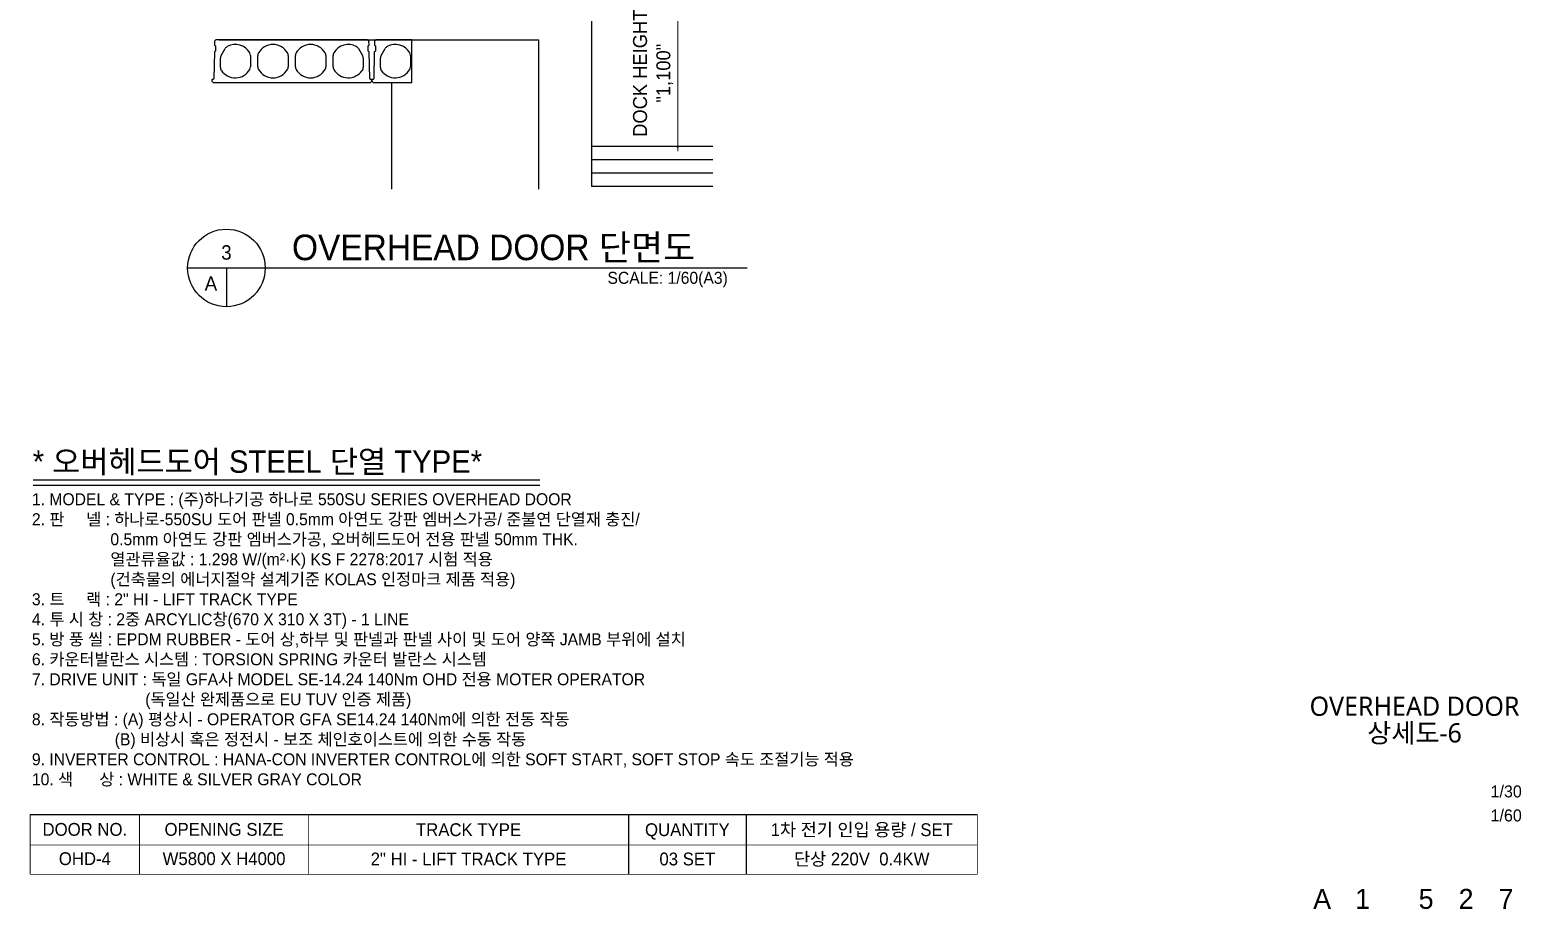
# Model space of a CAD drawing. Header units: millimetres. Extents: x 1448 to 104164, y -19509 to -89.
# Drawn here: x 89038 to 100229, y -16722 to -10128 of the extents above; entities that cross this region are included whole.
import ezdxf
from ezdxf.enums import TextEntityAlignment as Align

# ---------------------------------------------------------------- set-up
doc = ezdxf.new("R2010")
doc.units = ezdxf.units.MM
doc.header["$LTSCALE"] = 60
doc.header["$MEASUREMENT"] = 0
doc.header["$PDSIZE"] = -10
doc.linetypes.add('0731_main_plan$0$form_$0$y-Landschaft$0$_$1$20120914_Verkehrsflächen_Grün$0$20120628_xref - Gammel$1$3_H-GL_F1_U3 - Default$0${ Offset Lines }', pattern=[0])
doc.layers.get('0').update_dxf_attribs({"linetype": 'CONTINUOUS'})
doc.layers.get('Defpoints').update_dxf_attribs({"color": 171, "linetype": 'CONTINUOUS'})
for name, color, linetype in [('(주)하나기공-DIM', 7, 'CONTINUOUS'), ('(주)하나기공-TEXT', 3, 'CONTINUOUS'), ('2', 3, 'CONTINUOUS'), ('7', 7, 'CONTINUOUS'), ('CON', 2, 'CONTINUOUS'), ('FIN', 6, 'CONTINUOUS'), ('FIN(아스콘)', 3, 'CONTINUOUS'), ('PC_SLAB', 9, 'CONTINUOUS'), ('SYM', 7, 'CONTINUOUS'), ('TEXT', 3, 'CONTINUOUS'), ('TEXT-TITLE', 6, 'CONTINUOUS'), ('TEXT-기입', 6, 'CONTINUOUS'), ('wire-meshes', 1, 'CONTINUOUS')]:
    doc.layers.add(name, color=color, linetype=linetype)
doc.styles.add('0T-OUT', font='H2GTRE.TTF')
doc.styles.add('CGS', font='cgse', dxfattribs={"bigfont": 'cgs'})
doc.styles.get("Standard").update_dxf_attribs({"font": ''})
doc.styles.add('나눔바른고딕', font='NanumBarunGothic.ttf')
doc.styles.get('Standard').set_extended_font_data('Dotum')
doc.linetypes.add('X_LINE-ORI', pattern='A,3.5,-0.5,["X",Standard,S=0.5,R=0,X=-0.175,Y=-0.25],-0.5', length=4.5)
doc.dimstyles.new('MAIN', dxfattribs={"dimtxt": 1.5, "dimasz": 0.5, "dimexe": 1, "dimexo": 2, "dimgap": 1, "dimtad": 1, "dimdec": 0, "dimdsep": 46, "dimlunit": 6, "dimtxsty": '0T-OUT', "dimblk": 'DOT', "dimcen": 2.5, "dimdle": 2, "dimclrd": 256, "dimclre": 256, "dimclrt": 3, "dimadec": 0, "dimazin": 0, "dimtfac": 1, "dimtdec": 0, "dimtix": 1, "dimtmove": 2, "dimatfit": 3, "dimldrblk": 'DOT', "dimfxl": 1, "dimtvp": 1, "dimtolj": 1, "dimtzin": 0, "dimlwd": 0, "dimlwe": 0, "dimarcsym": 0})

# ---------------------------------------------------------------- blocks, each defined once
blk = doc.blocks.new('_Dot')
at = {"color": 0, "linetype": 'ByBlock', "lineweight": -2}
blk.add_line((-0.5, 0), (-1, 0), dxfattribs=at)
at = {"color": 0, "linetype": 'ByBlock', "const_width": 0.5}
blk.add_lwpolyline([(-0.25, 0, 1), (0.25, 0, 1)], format="xyb", close=True, dxfattribs=at)
blk = doc.blocks.new('*D137')
at = {"layer": '(주)하나기공-DIM', "lineweight": 0, "ltscale": 0.5, "transparency": 16777216}
for p, q in [((93621, -9903), (93935, -9903)), ((93900, -9885), (93900, -9868)), ((93900, -9903), (93900, -11003)), ((93571, -11003), (93935, -11003)), ((93900, -11020), (93900, -11038))]:
    blk.add_line(p, q, dxfattribs=at)
at = {"layer": 'Defpoints', "color": 0, "ltscale": 0.5, "transparency": 16777216}
for p in [(93551, -9903), (93501, -11003), (93900, -11003)]:
    blk.add_point(p, dxfattribs=at)
at = {"layer": '(주)하나기공-DIM', "lineweight": 0, "ltscale": 0.5, "transparency": 16777216, "xscale": 17.5, "yscale": 17.5, "zscale": 17.5}
for p, rotation in [((93900, -9903), 270), ((93900, -11003), 90)]:
    blk.add_blockref('_Dot', p, dxfattribs=dict(at, rotation=rotation))
at = {"layer": '(주)하나기공-DIM', "color": 3, "lineweight": 0, "ltscale": 0.5, "transparency": 16777216, "insert": (93714, -10453), "char_height": 105, "attachment_point": 5, "rotation": 90, "style": '0T-OUT'}
blk.add_mtext('\\A1;DOCK HEIGHT \\P"1,100"', dxfattribs=at)
blk = doc.blocks.new('A$C67d21448')
at = {"layer": 'PC_SLAB', "linetype": '0731_main_plan$0$form_$0$y-Landschaft$0$_$1$20120914_Verkehrsflächen_Grün$0$20120628_xref - Gammel$1$3_H-GL_F1_U3 - Default$0${ Offset Lines }'}
for p, q in [((19, 230), (14, 27)), ((27, 234), (19, 230)), ((21, 310), (20, 280)), ((20, 280), (28, 275)), ((31, 320), (21, 310)), ((28, 275), (27, 234)), ((1169, 320), (31, 320)), ((70, 202), (100, 255)), ((1100, 255), (1131, 202)), ((1179, 310), (1169, 320)), ((1172, 275), (1180, 280)), ((1173, 234), (1172, 275)), ((1181, 230), (1173, 234)), ((1180, 280), (1179, 310)), ((1185, 27), (1181, 230)), ((64, 113), (64, 182)), ((290, 202), (290, 118)), ((344, 118), (344, 202)), ((573, 202), (573, 118)), ((627, 118), (627, 202)), ((856, 202), (856, 118)), ((910, 118), (910, 202)), ((1136, 182), (1136, 113)), ((9, 22), (0, 22)), ((0, 22), (0, 10)), ((0, 10), (10, 0)), ((14, 27), (9, 22)), ((10, 0), (1190, 0)), ((1190, 22), (1185, 27)), ((1200, 22), (1190, 22)), ((1190, 0), (1200, 10)), ((1200, 10), (1200, 22))]:
    blk.add_line(p, q, dxfattribs=at)
for centre, radius, start, end in [((135, 235), 40, 118.4274, 150), ((176, 159), 126, 29.9709, 118.4274), ((459, 159), 126, 29.9709, 150.0291), ((741, 159), 126, 29.9709, 150.0291), ((1024, 159), 126, 61.5726, 150.0291), ((1065, 235), 40, 30, 61.5726), ((104, 182), 40, 150, 180), ((104, 113), 40, 180, 213.7577), ((250, 202), 40, 360, 29.9709), ((250, 118), 40, 330.0291, 0), ((384, 202), 40, 150.0291, 180), ((384, 118), 40, 180, 209.9709), ((533, 202), 40, 0, 29.9709), ((533, 118), 40, 330.0291, 0), ((667, 202), 40, 150.0291, 180), ((667, 118), 40, 180, 209.9709), ((816, 202), 40, 0, 29.9709), ((816, 118), 40, 330.0291, 0), ((950, 202), 40, 150.0291, 180), ((950, 118), 40, 180, 209.9709), ((1096, 113), 40, 326.2423, 0), ((1096, 182), 40, 0, 30), ((176, 161), 126, 213.7577, 330.0291), ((459, 161), 126, 209.9709, 330.0291), ((741, 161), 126, 209.9709, 330.0291), ((1024, 161), 126, 209.9709, 326.2423)]:
    blk.add_arc(centre, radius, start, end, dxfattribs=at)

msp = doc.modelspace()

# ---------------------------------------------------------------- linework, layer by layer
at = {"layer": '2', "color": 3}
for p, q in [((89063.6, -13503.1), (92864.7, -13503.1)), ((89063.6, -13541.4), (92864.7, -13541.4))]:
    msp.add_line(p, q, dxfattribs=at)
at = {"layer": '7', "color": 0}
for p, q in [((89041.1, -16011.2), (96147.6, -16011.2)), ((93529.8, -16011.2), (93529.8, -16460.3)), ((94413.9, -16011.2), (94413.9, -16460.3))]:
    msp.add_line(p, q, dxfattribs=at)
at = {"layer": '7', "color": 0, "const_width": 6}
for points in [[(96147.6, -16011.2), (89041.1, -16011.2)], [(89041.1, -16011.2), (89041.1, -16460.3)], [(89860.8, -16011.2), (89860.8, -16460.3)], [(91130.3, -16011.2), (91130.3, -16460.3)], [(93529.8, -16011.2), (93529.8, -16460.3)], [(94413.9, -16011.2), (94413.9, -16460.3)], [(96147.6, -16011.2), (96147.6, -16460.3)], [(89041.1, -16240.6), (96147.6, -16240.6)], [(89041.1, -16460.3), (96147.6, -16460.3)]]:
    msp.add_lwpolyline(points, dxfattribs=at)
at = {"layer": 'CON', "ltscale": 0.1}
for p, q in [((93253.9, -9902.6), (93253.9, -11302.6)), ((90458, -10202.6), (92854.2, -10202.6)), ((94162.1, -11302.6), (93253.9, -11302.6))]:
    msp.add_line(p, q, dxfattribs=at)
for points in [[(92854.2, -10202.6), (92854.2, -11322.3)], [(91754.2, -11322.3), (91754.2, -10522.6)]]:
    msp.add_lwpolyline(points, dxfattribs=at)
at = {"layer": 'FIN', "ltscale": 0.5}
msp.add_lwpolyline([(94162.1, -11102.6), (93253.9, -11102.6)], dxfattribs=at)
at = {"layer": 'FIN(아스콘)'}
msp.add_lwpolyline([(94162.1, -11002.6), (93253.9, -11002.6)], dxfattribs=at)
at = {"layer": 'PC_SLAB', "linetype": '0731_main_plan$0$form_$0$y-Landschaft$0$_$1$20120914_Verkehrsflächen_Grün$0$20120628_xref - Gammel$1$3_H-GL_F1_U3 - Default$0${ Offset Lines }'}
for p, q in [((91623, -10292.6), (91618.4, -10495.6)), ((91631.1, -10288.2), (91623, -10292.6)), ((91624.7, -10212.6), (91624.1, -10242.6)), ((91624.1, -10242.6), (91632, -10247.4)), ((91635.2, -10202.6), (91624.7, -10212.6)), ((91632, -10247.4), (91631.1, -10288.2)), ((91904.2, -10202.6), (91635.2, -10202.6)), ((91673.5, -10320.9), (91704.1, -10268)), ((91668.2, -10409.4), (91668.2, -10340.9)), ((91894.2, -10320.7), (91894.2, -10404.6)), ((91613.4, -10500.6), (91603.9, -10500.6)), ((91603.9, -10500.6), (91603.9, -10512.6)), ((91603.9, -10512.6), (91613.9, -10522.6)), ((91618.4, -10495.6), (91613.4, -10500.6)), ((91613.9, -10522.6), (91904.2, -10522.6))]:
    msp.add_line(p, q, dxfattribs=at)
msp.add_lwpolyline([(91904.2, -10522.6), (91904.2, -10202.6)], dxfattribs=at)
for centre, radius, start, end in [((91738.7, -10288), 40, 118.42744, 150), ((91779.7, -10363.6), 126, 29.97092, 118.42744), ((91708.2, -10340.9), 40, 150, 180), ((91854.2, -10320.7), 40, 359.99997, 29.97093), ((91854.2, -10404.6), 40, 330.02907, 0), ((91708.2, -10409.4), 40, 180, 213.75766), ((91779.7, -10361.6), 126, 213.75766, 330.02908)]:
    msp.add_arc(centre, radius, start, end, dxfattribs=at)
at = {"layer": 'SYM'}
for p, q in [((90222.4, -11913.2), (94420.4, -11913.2)), ((90513.3, -11913.2), (90513.3, -12204.1))]:
    msp.add_line(p, q, dxfattribs=at)
msp.add_circle((90513.3, -11913.2), 290.9, dxfattribs=at)
at = {"layer": 'wire-meshes', "linetype": 'X_LINE-ORI', "ltscale": 0.1}
msp.add_lwpolyline([(94162.1, -11202.6), (93253.9, -11202.6)], dxfattribs=at)

# ---------------------------------------------------------------- block references
at = {"ltscale": 0.1}
msp.add_blockref('A$C67d21448', (90403.9, -10522.6), dxfattribs=at)

# ---------------------------------------------------------------- texts
at = {"layer": '(주)하나기공-TEXT', "color": 2, "style": '0T-OUT'}
msp.add_text('* 오버헤드도어 STEEL 단열 TYPE*', height=168, dxfattribs=at).set_placement((89059.7, -13449.6))
at = {"layer": '(주)하나기공-TEXT', "color": 0, "style": '0T-OUT'}
for s, height, p in [('DOOR NO.', 96.03, (89451, -16123.5)), ('OPENING SIZE', 96.033, (90495.6, -16123.5)), ('TRACK TYPE', 96.03, (92330, -16125.9)), ('QUANTITY', 96.03, (93971.8, -16125.9)), ('1차 전기 인입 용량 / SET', 96.033, (95280.7, -16125.9)), ('OHD-4', 96.03, (89451, -16343.2)), ('W5800 X H4000', 96.033, (90495.6, -16343.2)), ('2" HI - LIFT TRACK TYPE', 96.033, (92330, -16345.6)), ('03 SET', 96.03, (93971.8, -16345.6)), ('단상 220V  0.4KW', 96.033, (95280.7, -16345.6))]:
    msp.add_text(s, height=height, dxfattribs=at).set_placement(p, align=Align.MIDDLE_CENTER)
at = {"insert": (89053.8, -13602.7), "char_height": 90, "width": 13448.432, "attachment_point": 1, "style": '0T-OUT'}
msp.add_mtext('1. MODEL & TYPE : (주)하나기공 하나로 550SU SERIES OVERHEAD DOOR\\P2. 판     넬 : 하나로-550SU 도어 판넬 0.5mm 아연도 강판 엠버스가공/ 준불연 단열재 충진/\\P                  0.5mm 아연도 강판 엠버스가공, 오버헤드도어 전용 판넬 50mm THK.\\P{\\A1;                  열관류율값 : 1.298 W/(m²\\A0;\\fArial|b0|i0|c129|p34;\\H0.95833x;·\\A1;\\fHYGothic-Extra|b0|i0|c129|p18;\\H1.0435x;K) KS F 2278:2017 시험 적용}\\P                  (건축물의 에너지절약 설계기준 KOLAS 인정마크 제품 적용)\\P3. 트     랙 : 2" HI - LIFT TRACK TYPE\\P4. 투 시 창 : 2중 ARCYLIC창(670 X 310 X 3T) - 1 LINE\\P5. 방 풍 씰 : EPDM RUBBER - 도어 상,하부 및 판넬과 판넬 사이 및 도어 양쪽 JAMB 부위에 설치\\P6. 카운터발란스 시스템 : TORSION SPRING 카운터 발란스 시스템\\P7. {\\A1;DRIVE UNIT : 독일 GFA사 MODEL SE-14.24 140Nm OHD 전용 MOTER OPERATOR\\P                          (독일산 완제품으로 EU TUV 인증 제품)\\P8. 작동방법 : (A) 평상시 - OPERATOR GFA SE14.24 140Nm에 의한 전동 작동\\P                   (B) 비상시 혹은 정전시 - 보조 체인호이스트에 의한 수동 작동\\P9. INVERTER CONTROL : HANA-CON INVERTER CONTROL에 의한 SOFT START, SOFT STOP 속도 조절기능 적용}\\P10. 색      상 : WHITE & SILVER GRAY COLOR', dxfattribs=at)
at = {"layer": 'TEXT', "style": '0T-OUT'}
for s, p in [('3', (90513.3, -11796.9)), ('A', (90396.9, -12029.6))]:
    msp.add_text(s, height=108, dxfattribs=at).set_placement(p, align=Align.MIDDLE)
msp.add_text('OVERHEAD DOOR 단면도', height=192, dxfattribs=at).set_placement((91005.3, -11855))
msp.add_text('SCALE: 1/60(A3)', height=90, dxfattribs=at).set_placement((94275.4, -11942.3), align=Align.TOP_RIGHT)
at = {"layer": 'TEXT-TITLE', "style": '나눔바른고딕'}
for s, p in [('OVERHEAD DOOR', (99428.5, -15200)), ('상세도-6', (99428.5, -15400))]:
    msp.add_text(s, height=144, dxfattribs=at).set_placement(p, align=Align.MIDDLE_CENTER)
at = {"layer": 'TEXT-기입', "style": 'CGS'}
for s, p in [('1/30', (99999.1, -15910.8)), ('1/60', (99999.1, -16090.8))]:
    msp.add_text(s, height=90, dxfattribs=at).set_placement(p, align=Align.BOTTOM_LEFT)
for s, p in [('A', (98735.3, -16644.6)), ('1', (99039.1, -16644.6)), ('5', (99515.3, -16644.6)), ('2', (99815.3, -16644.6)), ('7', (100115.3, -16644.6))]:
    msp.add_text(s, height=150, dxfattribs=at).set_placement(p, align=Align.MIDDLE_CENTER)

# ---------------------------------------------------------------- dimensions: what is measured, and where the dimension line sits
at = {"layer": '(주)하나기공-DIM', "lineweight": 0, "ltscale": 0.5}
dim = msp.add_linear_dim(base=(93900.5, -11002.6), p1=(93550.5, -9902.6), p2=(93500.5, -11002.6), angle=90, text='DOCK HEIGHT \\P"<>"', dimstyle='MAIN', override={"dimscale": 35, "dimtxt": 3, "dimtmove": 0}, dxfattribs=at)
dim.commit()
dim.dimension.update_dxf_attribs({"geometry": '*D137', "text_midpoint": (93713.6, -10452.6)})

doc.saveas('drawing.dxf')
